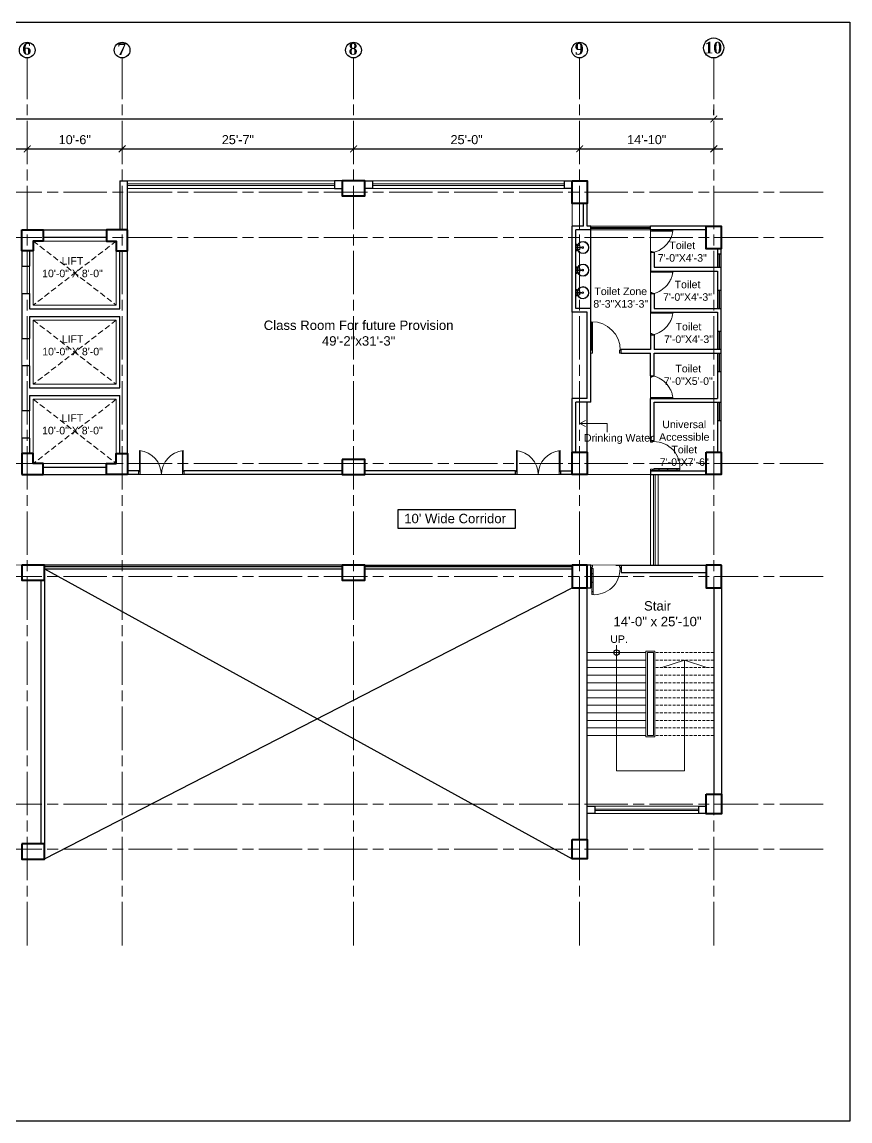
# Model space of a CAD drawing. Header units: inches. Extents: x -12 to 20935469, y -1604 to 24729220.
# Drawn here: x 20897060 to 20898159, y 24703583 to 24705041 of the extents above; entities that cross this region are included whole.
import ezdxf
from ezdxf import colors
from ezdxf.entities.mleader import LeaderData, LeaderLine
from ezdxf.math import Vec2, Vec3

# ---------------------------------------------------------------- set-up
doc = ezdxf.new("R2010")
doc.units = ezdxf.units.IN
doc.header["$LTSCALE"] = 0.03
doc.header["$MEASUREMENT"] = 0
doc.header["$PDMODE"] = 32
doc.header["$PDSIZE"] = 15
doc.linetypes.add('ACAD_ISO08W100', pattern=[36, 24, -3, 6, -3])
doc.linetypes.add('DASHED2', pattern=[0.375, 0.25, -0.125])
for name, color, linetype, lineweight in [('column', 1, 'Continuous', 40), ('Dim Line', 252, 'Continuous', 13), ('Door', 7, 'Continuous', 18), ('Dot', 253, 'Continuous', 0), ('Gas', 21, 'Continuous', 5), ('Glass Line', 252, 'Continuous', 9), ('Grid Line', 252, 'Continuous', 18), ('Hatch', 253, 'Continuous', 15), ('Main Wall', 7, 'Continuous', 30), ('RAIL', 23, 'Continuous', 13), ('STAIR', 46, 'Continuous', 15), ('TOILET FIXTURE', 142, 'Continuous', 5), ('wind.', 150, 'Continuous', 20)]:
    doc.layers.add(name, color=color, linetype=linetype, lineweight=lineweight)
doc.layers.add('FUR', color=251, linetype='Continuous')
doc.layers.add('TEXT', color=7, linetype='Continuous')
doc.styles.add('2', font='swisscl.ttf')
doc.styles.add('RomanS', font='arial.ttf', dxfattribs={"height": 12})
doc.styles.get("Standard").update_dxf_attribs({"font": 'timesbd.ttf'})
doc.dimstyles.new('Aec_Arch_I', dxfattribs={"dimscale": 96, "dimtxt": 12, "dimasz": 0.09375, "dimexe": 0.125, "dimexo": 0.125, "dimgap": 0.0625, "dimtad": 1, "dimdec": 0, "dimzin": 3, "dimdsep": 46, "dimlunit": 4, "dimtxsty": 'RomanS', "dimblk1": 'ARCHTICK', "dimblk2": 'ARCHTICK', "dimsah": 1, "dimcen": 0.09375, "dimdle": 0.125, "dimadec": 0, "dimazin": 0, "dimtfac": 0.75, "dimtdec": 0, "dimtmove": 2, "dimatfit": 3, "dimldrblk": 'ARCHTICK', "dimfxl": 1, "dimfrac": 1, "dimtolj": 1, "dimtzin": 0, "dimarcsym": 0})

# ---------------------------------------------------------------- blocks, each defined once
blk = doc.blocks.new('_ArchTick')
at = {"color": 0, "linetype": 'ByBlock', "lineweight": 35, "const_width": 0.15}
blk.add_lwpolyline([(-0.5, -0.5), (0.5, 0.5)], dxfattribs=at)
blk = doc.blocks.new('*D21')
at = {"layer": 'Defpoints', "color": 0, "transparency": 16777216}
for p in [(20831844.3, 24724578.2), (20832040.8, 24724578.2), (20832040.8, 24724578.2)]:
    blk.add_point(p, dxfattribs=at)
at = {"layer": 'Dim Line', "color": 0, "lineweight": -2, "transparency": 16777216}
for p, q in [((20831832.3, 24724578.2), (20832052.8, 24724578.2)), ((20831844.3, 24724566.2), (20831844.3, 24724566.2)), ((20832040.8, 24724566.2), (20832040.8, 24724566.2))]:
    blk.add_line(p, q, dxfattribs=at)
at = {"layer": 'Dim Line', "color": 0, "lineweight": -2, "transparency": 16777216, "xscale": 9, "yscale": 9, "zscale": 9, "rotation": 180}
blk.add_blockref('_ArchTick', (20831844.3, 24724578.2), dxfattribs=at)
at = {"layer": 'Dim Line', "color": 0, "lineweight": -2, "transparency": 16777216, "xscale": 9, "yscale": 9, "zscale": 9}
blk.add_blockref('_ArchTick', (20832040.8, 24724578.2), dxfattribs=at)
at = {"layer": 'Dim Line', "color": 0, "transparency": 16777216, "insert": (20831942.5, 24724590.3), "char_height": 12, "attachment_point": 5, "style": 'RomanS'}
blk.add_mtext('\\A1;16\'-5"', dxfattribs=at)
blk = doc.blocks.new('*D22')
at = {"layer": 'Defpoints', "color": 0, "transparency": 16777216}
for p in [(20832040.8, 24724578.2), (20832166.8, 24724578.2), (20832166.8, 24724578.2)]:
    blk.add_point(p, dxfattribs=at)
at = {"layer": 'Dim Line', "color": 0, "lineweight": -2, "transparency": 16777216}
for p, q in [((20832028.8, 24724578.2), (20832178.8, 24724578.2)), ((20832040.8, 24724566.2), (20832040.8, 24724566.2)), ((20832166.8, 24724566.2), (20832166.8, 24724566.2))]:
    blk.add_line(p, q, dxfattribs=at)
at = {"layer": 'Dim Line', "color": 0, "lineweight": -2, "transparency": 16777216, "xscale": 9, "yscale": 9, "zscale": 9, "rotation": 180}
blk.add_blockref('_ArchTick', (20832040.8, 24724578.2), dxfattribs=at)
at = {"layer": 'Dim Line', "color": 0, "lineweight": -2, "transparency": 16777216, "xscale": 9, "yscale": 9, "zscale": 9}
blk.add_blockref('_ArchTick', (20832166.8, 24724578.2), dxfattribs=at)
at = {"layer": 'Dim Line', "color": 0, "transparency": 16777216, "insert": (20832103.8, 24724590.3), "char_height": 12, "attachment_point": 5, "style": 'RomanS'}
blk.add_mtext('\\A1;10\'-6"', dxfattribs=at)
blk = doc.blocks.new('*D23')
at = {"layer": 'Defpoints', "color": 0, "transparency": 16777216}
for p in [(20832166.8, 24724578.2), (20832473.8, 24724578.2), (20832473.8, 24724578.2)]:
    blk.add_point(p, dxfattribs=at)
at = {"layer": 'Dim Line', "color": 0, "lineweight": -2, "transparency": 16777216}
for p, q in [((20832154.8, 24724578.2), (20832485.8, 24724578.2)), ((20832166.8, 24724566.2), (20832166.8, 24724566.2)), ((20832473.8, 24724566.2), (20832473.8, 24724566.2))]:
    blk.add_line(p, q, dxfattribs=at)
at = {"layer": 'Dim Line', "color": 0, "lineweight": -2, "transparency": 16777216, "xscale": 9, "yscale": 9, "zscale": 9, "rotation": 180}
blk.add_blockref('_ArchTick', (20832166.8, 24724578.2), dxfattribs=at)
at = {"layer": 'Dim Line', "color": 0, "lineweight": -2, "transparency": 16777216, "xscale": 9, "yscale": 9, "zscale": 9}
blk.add_blockref('_ArchTick', (20832473.8, 24724578.2), dxfattribs=at)
at = {"layer": 'Dim Line', "color": 0, "transparency": 16777216, "insert": (20832320.3, 24724590.3), "char_height": 12, "attachment_point": 5, "style": 'RomanS'}
blk.add_mtext('\\A1;25\'-7"', dxfattribs=at)
blk = doc.blocks.new('*D10')
at = {"layer": 'Defpoints', "color": 0, "transparency": 16777216}
for p in [(20832473.8, 24724578.2), (20832773.8, 24724578.2), (20832773.8, 24724578.2)]:
    blk.add_point(p, dxfattribs=at)
at = {"layer": 'Dim Line', "color": 0, "lineweight": -2, "transparency": 16777216}
blk.add_line((20832461.8, 24724578.2), (20832785.8, 24724578.2), dxfattribs=at)
at = {"layer": 'Dim Line', "color": 0, "lineweight": -2, "transparency": 16777216, "xscale": 9, "yscale": 9, "zscale": 9, "rotation": 180}
blk.add_blockref('_ArchTick', (20832473.8, 24724578.2), dxfattribs=at)
at = {"layer": 'Dim Line', "color": 0, "lineweight": -2, "transparency": 16777216, "xscale": 9, "yscale": 9, "zscale": 9}
blk.add_blockref('_ArchTick', (20832773.8, 24724578.2), dxfattribs=at)
at = {"layer": 'Dim Line', "color": 0, "transparency": 16777216, "insert": (20832623.8, 24724590.3), "char_height": 12, "attachment_point": 5, "style": 'RomanS'}
blk.add_mtext('\\A1;25\'-0"', dxfattribs=at)
blk = doc.blocks.new('*D11')
at = {"layer": 'Defpoints', "color": 0, "transparency": 16777216}
for p in [(20832773.8, 24724578.2), (20832951.8, 24724578.2), (20832951.8, 24724578.2)]:
    blk.add_point(p, dxfattribs=at)
at = {"layer": 'Dim Line', "color": 0, "lineweight": -2, "transparency": 16777216}
for p, q in [((20832761.8, 24724578.2), (20832963.8, 24724578.2)), ((20832951.8, 24724566.2), (20832951.8, 24724566.2))]:
    blk.add_line(p, q, dxfattribs=at)
at = {"layer": 'Dim Line', "color": 0, "lineweight": -2, "transparency": 16777216, "xscale": 9, "yscale": 9, "zscale": 9, "rotation": 180}
blk.add_blockref('_ArchTick', (20832773.8, 24724578.2), dxfattribs=at)
at = {"layer": 'Dim Line', "color": 0, "lineweight": -2, "transparency": 16777216, "xscale": 9, "yscale": 9, "zscale": 9}
blk.add_blockref('_ArchTick', (20832951.8, 24724578.2), dxfattribs=at)
at = {"layer": 'Dim Line', "color": 0, "transparency": 16777216, "insert": (20832862.8, 24724590.3), "char_height": 12, "attachment_point": 5, "style": 'RomanS'}
blk.add_mtext('\\A1;14\'-10"', dxfattribs=at)
blk = doc.blocks.new('*D13')
at = {"layer": 'Defpoints', "color": 0, "transparency": 16777216}
for p in [(20830948.3, 24724610.7), (20832951.8, 24724617.8), (20832951.8, 24724610.7)]:
    blk.add_point(p, dxfattribs=at)
at = {"layer": 'Dim Line', "color": 0, "lineweight": -2, "transparency": 16777216}
for p, q in [((20830948.3, 24724622.7), (20830948.3, 24724629.8)), ((20832951.8, 24724622.7), (20832951.8, 24724629.8)), ((20830936.3, 24724617.8), (20832963.8, 24724617.8))]:
    blk.add_line(p, q, dxfattribs=at)
at = {"layer": 'Dim Line', "color": 0, "lineweight": -2, "transparency": 16777216, "xscale": 9, "yscale": 9, "zscale": 9, "rotation": 180}
blk.add_blockref('_ArchTick', (20830948.3, 24724617.8), dxfattribs=at)
at = {"layer": 'Dim Line', "color": 0, "lineweight": -2, "transparency": 16777216, "xscale": 9, "yscale": 9, "zscale": 9}
blk.add_blockref('_ArchTick', (20832951.8, 24724617.8), dxfattribs=at)
at = {"layer": 'Dim Line', "color": 0, "transparency": 16777216, "insert": (20831950, 24724629.9), "char_height": 12, "attachment_point": 5, "style": 'RomanS'}
blk.add_mtext('\\A1;166\'-11"', dxfattribs=at)
blk = doc.blocks.new('Door_45')
at = {"layer": 'Door'}
for p, q in [((1.5, 5), (1.5, 44)), ((1.5, 40), (2.2, 40)), ((2.2, 40), (2.2, 39.5)), ((2.2, 39.5), (2.7, 39.5)), ((2.7, 39.5), (2.7, 40)), ((2.7, 40), (3.5, 40)), ((3.5, 44), (3.5, 5)), ((1.5, 25.8), (2.2, 25.8)), ((2.2, 25.8), (2.2, 25.3)), ((2.2, 25.3), (2.7, 25.3)), ((2.7, 25.8), (3.5, 25.8)), ((2.7, 25.3), (2.7, 25.8)), ((0, 0), (0, 5)), ((0, 5), (1.5, 5)), ((1.5, 12.6), (2.2, 12.6)), ((3.5, 5), (1.5, 5)), ((1.5, 5), (1.5, 3)), ((1.5, 3), (2.5, 3)), ((2.2, 12.6), (2.2, 13.1)), ((2.2, 13.1), (2.7, 13.1)), ((2.5, 3), (2.5, 0)), ((2.7, 13.1), (2.7, 12.6)), ((2.7, 12.6), (3.5, 12.6)), ((42.5, 3), (42.5, 0)), ((43.5, 3), (42.5, 3)), ((45, 5), (43.5, 5)), ((43.5, 5), (43.5, 3)), ((45, 0), (45, 5)), ((2.5, 0), (0, 0)), ((42.5, 0), (45, 0))]:
    blk.add_line(p, q, dxfattribs=at)
blk.add_arc((4.7, 5.3), 38.8, 359.6233, 94.6685, dxfattribs=at)
blk = doc.blocks.new('A$C36295410')
at = {"layer": 'Door'}
for p, q in [((1, 4), (1, 32)), ((2, 0), (2, 32)), ((58, 0), (58, 32)), ((59, 4), (59, 32)), ((1, 5), (0, 5)), ((2, 4), (1, 4)), ((58, 4), (59, 4)), ((59, 5), (60, 5)), ((2, 0), (0, 0)), ((58, 0), (60, 0))]:
    blk.add_line(p, q, dxfattribs=at)
for centre, start, end in [((-2.5, -0.3), 0.5906, 83.7783), ((62.5, -0.3), 96.2217, 179.4094)]:
    blk.add_arc(centre, 32.5, start, end, dxfattribs=at)
blk = doc.blocks.new('sssss-flat-876')
at = {"layer": 'Door', "linetype": 'Continuous', "ltscale": 3}
blk.add_line((3666.5, 84027.2), (3666.5, 84055.7), dxfattribs=at)
at = {"layer": 'Door', "linetype": 'Continuous', "ltscale": 3, "extrusion": (-7.21527e-09, -3.35624e-18, 1), "elevation": 0}
for points in [[(3666.5, 84057.2), (3666.5, 84055.7), (3668.4, 84055.7), (3668.4, 84056.5), (3670.2, 84056.5), (3670.2, 84057.2)], [(3668.4, 84055.7), (3696.2, 84055.7), (3696.2, 84056.5), (3668.4, 84056.5)]]:
    blk.add_lwpolyline(points, close=True, dxfattribs=at)
at = {"layer": 'Door', "linetype": 'Continuous', "ltscale": 3, "flags": 128}
blk.add_lwpolyline([(3670.2, 84027.2, 0.04096), (3675.5, 84028.9, 0.082496), (3684.9, 84034.8, 0.052187), (3689.7, 84040, 0.043988), (3692.9, 84045, 0.036571), (3694.8, 84049.6, 0.034751), (3695.9, 84054.2, 0.011435), (3696.2, 84055.7)], format="xyb", dxfattribs=at)
at = {"layer": 'Door', "linetype": 'Continuous', "ltscale": 3}
blk.add_lwpolyline([(3666.5, 84027.2), (3666.5, 84028.7), (3668.4, 84028.7), (3668.4, 84027.9), (3670.2, 84027.9), (3670.2, 84027.2)], close=True, dxfattribs=at)
blk = doc.blocks.new('7-flat-72')
at = {"layer": 'Glass Line', "color": 8, "ltscale": 20}
for p, q in [((-64478.7, 376960.5), (-64480.3, 376960.5)), ((-64480.3, 376959.5), (-64480.3, 376960.5)), ((-64480.3, 376959.5), (-64480.3, 376960.5)), ((-64478.7, 376959.5), (-64480.3, 376959.5)), ((-64480.3, 376959.1), (-64480.3, 376959.4)), ((-64478.7, 376959.4), (-64480.3, 376959.4)), ((-64478.7, 376959.1), (-64480.3, 376959.1)), ((-64480.2, 376959.4), (-64480.2, 376959.5)), ((-64480.1, 376959.5), (-64480.1, 376960.5)), ((-64479.9, 376959.5), (-64479.9, 376960.5)), ((-64479.5, 376959.5), (-64479.5, 376960.5)), ((-64479.1, 376959.5), (-64479.1, 376960.5)), ((-64478.9, 376959.5), (-64478.9, 376960.5)), ((-64478.9, 376959.4), (-64478.9, 376959.5)), ((-64478.8, 376959.5), (-64478.8, 376960.5)), ((-64478.7, 376959.5), (-64478.7, 376960.5)), ((-64478.7, 376959.1), (-64478.7, 376959.4)), ((-64475.1, 376959.4), (-64476.9, 376959.4)), ((-64476.9, 376959.1), (-64476.9, 376959.4)), ((-64475.1, 376959.1), (-64476.9, 376959.1)), ((-64476.6, 376959.4), (-64476.6, 376966.6)), ((-64475.5, 376966.6), (-64476.6, 376966.6)), ((-64475.5, 376959.4), (-64475.5, 376966.6)), ((-64475.1, 376959.1), (-64475.1, 376959.4)), ((-64473.3, 376960.5), (-64471.7, 376960.5)), ((-64473.3, 376959.5), (-64473.3, 376960.5)), ((-64473.3, 376959.5), (-64473.3, 376960.5)), ((-64473.3, 376959.5), (-64471.7, 376959.5)), ((-64473.3, 376959.1), (-64473.3, 376959.4)), ((-64473.3, 376959.4), (-64471.7, 376959.4)), ((-64473.3, 376959.1), (-64471.7, 376959.1)), ((-64473.1, 376959.5), (-64473.1, 376960.5)), ((-64473.1, 376959.4), (-64473.1, 376959.5)), ((-64472.9, 376959.5), (-64472.9, 376960.5)), ((-64472.5, 376959.5), (-64472.5, 376960.5)), ((-64472.1, 376959.5), (-64472.1, 376960.5)), ((-64471.9, 376959.5), (-64471.9, 376960.5)), ((-64471.9, 376959.4), (-64471.9, 376959.5)), ((-64471.8, 376959.5), (-64471.8, 376960.5)), ((-64471.7, 376959.5), (-64471.7, 376960.5)), ((-64471.7, 376959.1), (-64471.7, 376959.4))]:
    blk.add_line(p, q, dxfattribs=at)
blk.add_circle((-64476, 376968.4, 0), 1.08, dxfattribs=at)
for radius, start, end in [(8.1, 273.8334, 266.1883), (7.55, 274.115, 265.9068)]:
    blk.add_arc((-64476, 376968.4, 0), radius, start, end, dxfattribs=at)
blk = doc.blocks.new('SFSFSFS-flat-72')
at = {"layer": 'TOILET FIXTURE', "ltscale": 0.2}
blk.add_lwpolyline([(-3918.5, -3608.1), (-3918.5, -3602.7), (-3923.9, -3602.7), (-3923.9, -3608.1)], close=True, dxfattribs=at)
at = {"layer": 'TOILET FIXTURE', "ltscale": 20}
blk.add_blockref('7-flat-72', (60554.8, -380567.2), dxfattribs=at)
blk = doc.blocks.new('$D40')
at = {"layer": 'Door'}
for p, q in [((1, 4), (1, 42)), ((2, 0), (2, 42)), ((1, 5), (0, 5)), ((2, 0), (0, 0)), ((2, 4), (1, 4)), ((39, 4), (38, 4)), ((38, 4), (38, 0)), ((40, 0), (38, 0)), ((40, 5), (39, 5)), ((39, 5), (39, 4))]:
    blk.add_line(p, q, dxfattribs=at)
blk.add_arc((1, 4), 38, 0, 90, dxfattribs=at)
blk = doc.blocks.new('fff')
at = {"layer": 'Grid Line', "color": 252, "linetype": 'ACAD_ISO08W100', "lineweight": 9, "ltscale": 80, "true_color": 0x939598}
for p, q in [((20832040.8, 24723521.1), (20832040.8, 24724698.8)), ((20832166.8, 24723521.1), (20832166.8, 24724698.8)), ((20832473.8, 24723521.1), (20832473.8, 24724698.8)), ((20832773.8, 24723521.1), (20832773.8, 24724698.8)), ((20832951.8, 24723521.1), (20832951.8, 24724698.8)), ((20833096.9, 24724520.6), (20830726.1, 24724520.6)), ((20833096.9, 24724460.6), (20830726.1, 24724460.6)), ((20833096.9, 24724160.7), (20830726.1, 24724160.7)), ((20833096.9, 24724010.7), (20830726.1, 24724010.7)), ((20833096.9, 24723708.7), (20830726.1, 24723708.7)), ((20833096.9, 24723648.8), (20830726.1, 24723648.8))]:
    blk.add_line(p, q, dxfattribs=at)
at = {"layer": 'Dim Line'}
for base, p1, p2, picture, middle in [((20832951.7523, 24724617.8128), (20830948.3088, 24724610.7482), (20832951.7523, 24724610.7482), '*D13', (20831950.0306, 24724629.9397)), ((20832040.7792, 24724578.1666), (20831844.25, 24724578.1666), (20832040.7792, 24724578.1666), '*D21', (20831942.5146, 24724590.2934)), ((20832166.8, 24724578.2), (20832040.8, 24724578.2), (20832166.8, 24724578.2), '*D22', (20832103.8, 24724590.3)), ((20832473.8, 24724578.2), (20832166.8, 24724578.2), (20832473.8, 24724578.2), '*D23', (20832320.3, 24724590.3)), ((20832773.8, 24724578.2), (20832473.8, 24724578.2), (20832773.8, 24724578.2), '*D10', (20832623.8, 24724590.3)), ((20832951.8, 24724578.2), (20832773.8, 24724578.2), (20832951.8, 24724578.2), '*D11', (20832862.8, 24724590.3))]:
    dim = blk.add_linear_dim(base=base, p1=p1, p2=p2, dimstyle='Aec_Arch_I', dxfattribs=at)
    dim.commit()
    dim.dimension.update_dxf_attribs({"geometry": picture, "text_midpoint": middle})

msp = doc.modelspace()

# ---------------------------------------------------------------- linework, layer by layer
for p, q in [((20897815, 24704661), (20897815, 24704765.2)), ((20897987.9, 24704770.2), (20897987.9, 24704770.2)), ((20897810, 24704470.4), (20897810, 24704536.4)), ((20897899, 24704445.6), (20897894, 24704445.6)), ((20897485.1, 24704320.4), (20897090.1, 24704320.4)), ((20897090.1, 24704318.4), (20897485.1, 24704318.4)), ((20897090.1, 24704315.4), (20897485.1, 24704315.4)), ((20897090.1, 24704315.4), (20897790.1, 24703930.4)), ((20897515.1, 24704320.4), (20897790.1, 24704320.4)), ((20897515.1, 24704318.4), (20897790.1, 24704318.4)), ((20897515.1, 24704315.4), (20897790.1, 24704315.4)), ((20897847.9, 24704320.4), (20897950.1, 24704320.4)), ((20897090.1, 24703930.4), (20897790.1, 24704290.4))]:
    msp.add_line(p, q)
msp.add_lwpolyline([(20897714.5, 24704368.8), (20897559.3, 24704368.8), (20897559.3, 24704394.1), (20897714.5, 24704394.1)], close=True)
msp.add_circle((20897849, 24704204.3), 3.61)
at = {"layer": 'column', "lineweight": 40, "ltscale": 20}
for points in [[(20897485.1, 24704830.2), (20897485.1, 24704810.2), (20897515.1, 24704810.2), (20897515.1, 24704830.2)], [(20897790, 24704830.2), (20897810, 24704830.2), (20897810, 24704800.2), (20897790, 24704800.2)], [(20897967.9, 24704770.2), (20897987.9, 24704770.2), (20897987.9, 24704740.2), (20897967.9, 24704740.2)], [(20897790, 24704470.4), (20897810, 24704470.4), (20897810, 24704440.4), (20897790, 24704440.4)], [(20897967.9, 24704470.4), (20897987.9, 24704470.4), (20897987.9, 24704440.4), (20897967.9, 24704440.4)], [(20897485.1, 24704460.4), (20897485.1, 24704440.4), (20897515.1, 24704440.4), (20897515.1, 24704460.4)], [(20897060.1, 24704320.4), (20897060.1, 24704300.4), (20897090.1, 24704300.4), (20897090.1, 24704320.4)], [(20897485.1, 24704320.4), (20897485.1, 24704300.4), (20897515.1, 24704300.4), (20897515.1, 24704320.4)], [(20897810.1, 24704320.4), (20897790.1, 24704320.4), (20897790.1, 24704290.4), (20897810.1, 24704290.4)], [(20897988.1, 24704320.4), (20897968.1, 24704320.4), (20897968.1, 24704290.4), (20897988.1, 24704290.4)], [(20897968.1, 24704016.3), (20897988.1, 24704016.3), (20897988.1, 24703990.3), (20897968.1, 24703990.3)], [(20897060.1, 24703950.3), (20897060.1, 24703930.3), (20897090.1, 24703930.3), (20897090.1, 24703950.3)], [(20897790.1, 24703956.4), (20897810.1, 24703956.4), (20897810.1, 24703930.4), (20897790.1, 24703930.4)]]:
    msp.add_lwpolyline(points, close=True, dxfattribs=at)
for points in [[(20897060.1, 24704765.4), (20897088.1, 24704765.4), (20897088.1, 24704750.4), (20897075.1, 24704750.4), (20897075.1, 24704737.4), (20897060.1, 24704737.4), (20897060.1, 24704765.4)], [(20897200.1, 24704765.4), (20897172.1, 24704765.4), (20897172.1, 24704750.4), (20897185.1, 24704750.4), (20897185.1, 24704737.4), (20897200.1, 24704737.4), (20897200.1, 24704765.4)], [(20897060.1, 24704440.4), (20897088.1, 24704440.4), (20897088.1, 24704455.4), (20897075.1, 24704455.4), (20897075.1, 24704468.4), (20897060.1, 24704468.4), (20897060.1, 24704440.4)], [(20897200.1, 24704440.4), (20897172.1, 24704440.4), (20897172.1, 24704455.4), (20897185.1, 24704455.4), (20897185.1, 24704468.4), (20897200.1, 24704468.4), (20897200.1, 24704440.4)]]:
    msp.add_lwpolyline(points, dxfattribs=at)
at = {"layer": 'Defpoints'}
msp.add_lwpolyline([(20895720, 24705041.1), (20898158.8, 24705041.1), (20898158.8, 24703582.6), (20895720, 24703582.6)], close=True, dxfattribs=at)
at = {"layer": 'Dot', "linetype": 'DASHED2', "lineweight": 0, "ltscale": 1000}
for points in [[(20897075.1, 24704750.4), (20897185.1, 24704665.4), (20897185.1, 24704750.4), (20897075.1, 24704665.4)], [(20897075.1, 24704645.4), (20897185.1, 24704560.4), (20897185.1, 24704645.4), (20897075.1, 24704560.4)], [(20897075.1, 24704540.4), (20897185.2, 24704455.2), (20897185.2, 24704540.4), (20897075.1, 24704455.2)]]:
    msp.add_lwpolyline(points, dxfattribs=at)
at = {"layer": 'Gas', "color": 0, "lineweight": 5}
for points in [[(20897075.1, 24704665.4), (20897185.1, 24704665.4), (20897185.1, 24704750.4), (20897075.1, 24704750.4)], [(20897075.1, 24704560.4), (20897185.1, 24704560.4), (20897185.1, 24704645.4), (20897075.1, 24704645.4)], [(20897075.1, 24704455.2), (20897185.2, 24704455.2), (20897185.2, 24704540.4), (20897075.1, 24704540.4)], [(20897888, 24704206.3), (20897900, 24704206.3), (20897900, 24704092.3), (20897888, 24704092.3)], [(20897890, 24704204.3), (20897898, 24704204.3), (20897898, 24704094.3), (20897890, 24704094.3)]]:
    msp.add_lwpolyline(points, close=True, dxfattribs=at)
at = {"layer": 'Gas', "color": 0, "lineweight": 35}
msp.add_lwpolyline([(20897060.1, 24704440.4), (20897060.1, 24704440.4)], dxfattribs=at)
at = {"layer": 'Hatch', "lineweight": 5}
for p, q in [((20897790, 24704770.2), (20897790, 24704800.2)), ((20897790, 24704541.4), (20897790, 24704656))]:
    msp.add_line(p, q, dxfattribs=at)
at = {"layer": 'Hatch', "lineweight": 0}
msp.add_lwpolyline([(20897894.1, 24704320.4), (20897894, 24704440.5), (20897810, 24704440.4), (20897060.1, 24704440.4), (20897060.1, 24704755.4), (20896880.4, 24704755.2), (20896880.4, 24704440.4), (20896058.5, 24704440.5), (20896058.5, 24704320.5)], close=True, dxfattribs=at)
at = {"layer": 'Main Wall', "lineweight": 30}
for p, q in [((20897190.1, 24704830.2), (20897200.1, 24704830.2)), ((20897190.1, 24704830.2), (20897190.1, 24704765.4)), ((20897200.1, 24704468.4), (20897200.1, 24704830.2)), ((20897485, 24704830.2), (20897475, 24704830.2)), ((20897475, 24704830.2), (20897475, 24704820.2)), ((20897475, 24704820.2), (20897485, 24704820.2)), ((20897780, 24704830.2), (20897790, 24704830.2)), ((20897780, 24704820.2), (20897780, 24704830.2)), ((20897790, 24704820.2), (20897780, 24704820.2)), ((20897805, 24704770.2), (20897805, 24704800.2)), ((20897810, 24704770.2), (20897810, 24704800.2)), ((20897070.1, 24704765.4), (20897190.1, 24704765.4)), ((20897790, 24704656), (20897790, 24704770.2)), ((20897805, 24704770.2), (20897790, 24704770.2)), ((20897795, 24704661), (20897795, 24704765.2)), ((20897815, 24704765.2), (20897795, 24704765.2)), ((20897815, 24704770.2), (20897810, 24704770.2)), ((20897815, 24704765.2), (20897815, 24704770.2)), ((20897967.9, 24704770.2), (20897894, 24704770.2)), ((20897894, 24704765.2), (20897894, 24704770.2)), ((20897967.9, 24704765.2), (20897894, 24704765.2)), ((20897088.1, 24704755.4), (20897172.1, 24704755.4)), ((20897899, 24704735.2), (20897894, 24704735.2)), ((20897987.9, 24704733.6), (20897987.9, 24704740.2)), ((20897060.1, 24704716.9), (20897070.1, 24704716.9)), ((20897894, 24704710.6), (20897982.9, 24704710.6)), ((20897987.9, 24704685), (20897987.9, 24704715.6)), ((20897060.1, 24704680.9), (20897070.1, 24704680.9)), ((20897894, 24704680.6), (20897899, 24704680.6)), ((20897070.1, 24704660.4), (20897190.1, 24704660.4)), ((20897815, 24704661), (20897795, 24704661)), ((20897815, 24704606.4), (20897815, 24704661)), ((20897987.9, 24704630.4), (20897987.9, 24704661)), ((20897070.1, 24704650.4), (20897190.1, 24704650.4)), ((20897810, 24704656), (20897790, 24704656)), ((20897810, 24704541.4), (20897810, 24704656)), ((20897894, 24704656), (20897982.9, 24704656)), ((20897982.9, 24704656), (20897982.9, 24704630.4)), ((20897987.9, 24704630.4), (20897982.9, 24704630.4)), ((20897060.1, 24704620.9), (20897070.1, 24704620.9)), ((20897894, 24704626), (20897899, 24704626)), ((20897815, 24704536.4), (20897815, 24704606.4)), ((20897855, 24704601.4), (20897855, 24704606.4)), ((20897855, 24704601.4), (20897894, 24704601.4)), ((20897894, 24704571.4), (20897894, 24704601.4)), ((20897987.9, 24704606.4), (20897899, 24704606.4)), ((20897899, 24704601.4), (20897987.9, 24704601.4)), ((20897899, 24704571.4), (20897899, 24704601.4)), ((20897987.9, 24704601.4), (20897987.9, 24704606.4)), ((20897070.1, 24704584.9), (20897060.1, 24704584.9)), ((20897894, 24704571.4), (20897899, 24704571.4)), ((20897982.9, 24704577.4), (20897987.9, 24704577.4)), ((20897982.9, 24704577.4), (20897982.9, 24704541.4)), ((20897987.9, 24704536.4), (20897987.9, 24704577.4)), ((20897070.1, 24704555.4), (20897190.1, 24704555.4)), ((20897070.1, 24704545.4), (20897190.1, 24704545.4)), ((20897790, 24704470.4), (20897790, 24704541.4)), ((20897810, 24704541.4), (20897790, 24704541.4)), ((20897894, 24704485.6), (20897894, 24704541.4)), ((20897894, 24704541.4), (20897982.9, 24704541.4)), ((20897795, 24704470.4), (20897795, 24704536.4)), ((20897815, 24704536.4), (20897795, 24704536.4)), ((20897899, 24704485.6), (20897899, 24704536.4)), ((20897899, 24704536.4), (20897987.9, 24704536.4)), ((20897070.1, 24704524.9), (20897060.1, 24704524.9)), ((20897982.9, 24704512.4), (20897982.9, 24704470.4)), ((20897982.9, 24704512.4), (20897987.9, 24704512.4)), ((20897987.9, 24704470.4), (20897987.9, 24704512.4)), ((20897070.1, 24704488.9), (20897060.1, 24704488.9)), ((20897894, 24704485.6), (20897899, 24704485.6)), ((20897088.1, 24704440.4), (20897172.1, 24704440.4)), ((20897215.1, 24704445.4), (20897200.1, 24704445.4)), ((20897215.1, 24704440.4), (20897200.1, 24704440.4)), ((20897215.1, 24704440.4), (20897215.1, 24704445.4)), ((20897485.1, 24704445.4), (20897275.1, 24704445.4)), ((20897275.1, 24704440.4), (20897275.1, 24704445.4)), ((20897485.1, 24704440.4), (20897275.1, 24704440.4)), ((20897715.1, 24704445.5), (20897515.1, 24704445.5)), ((20897715.1, 24704440.4), (20897515.1, 24704440.4)), ((20897715.1, 24704445.5), (20897715.1, 24704440.4)), ((20897715.1, 24704440.4), (20897715.1, 24704445.5)), ((20897894, 24704445.6), (20897967.9, 24704445.6)), ((20897894, 24704445.6), (20897894, 24704440.5)), ((20897894, 24704440.5), (20897967.9, 24704440.5)), ((20897815.1, 24704320.4), (20897810.1, 24704320.4)), ((20897815.1, 24704290.4), (20897815.1, 24704320.4)), ((20897855.1, 24704320.4), (20897968.1, 24704320.4)), ((20897855.1, 24704320.4), (20897855.1, 24704310.4)), ((20897855.1, 24704310.4), (20897968.1, 24704310.4)), ((20897085.2, 24704300.4), (20897085.2, 24703950.3)), ((20897090.1, 24704300.4), (20897090.1, 24703950.3)), ((20897800.1, 24703956.4), (20897800.1, 24704290.4)), ((20897810.1, 24703956.4), (20897810.1, 24704290.4)), ((20897810.1, 24704290.4), (20897815.1, 24704290.4)), ((20897978.1, 24704290.4), (20897978.1, 24704016.3)), ((20897988.1, 24704290.4), (20897988.1, 24704016.3)), ((20897820.1, 24704000.5), (20897820.1, 24703990.5))]:
    msp.add_line(p, q, dxfattribs=at)
for points in [[(20897515, 24704830.2), (20897525, 24704830.2), (20897525, 24704820.3), (20897515, 24704820.3)], [(20897060.1, 24704737.4), (20897060.1, 24704716.9)], [(20897070.1, 24704737.4), (20897070.1, 24704716.9)], [(20897190.1, 24704660.4), (20897190.1, 24704737.4)], [(20897894, 24704735.2), (20897894, 24704710.6)], [(20897899, 24704735.2), (20897899, 24704715.6), (20897987.9, 24704715.6)], [(20897982.9, 24704740.2), (20897982.9, 24704733.6)], [(20897982.9, 24704733.6), (20897987.9, 24704733.6)], [(20897982.9, 24704710.6), (20897982.9, 24704685)], [(20897060.1, 24704680.9), (20897060.1, 24704620.9)], [(20897070.1, 24704680.9), (20897070.1, 24704660.4)], [(20897894, 24704680.6), (20897894, 24704656)], [(20897899, 24704680.6), (20897899, 24704661), (20897987.9, 24704661)], [(20897982.9, 24704685), (20897987.9, 24704685)], [(20897070.1, 24704650.4), (20897070.1, 24704620.9)], [(20897190.1, 24704555.4), (20897190.1, 24704650.4)], [(20897894, 24704626), (20897894, 24704606.4)], [(20897899, 24704626), (20897899, 24704606.4)], [(20897894, 24704606.4), (20897855, 24704606.4)], [(20897060.1, 24704584.9), (20897060.1, 24704524.9)], [(20897070.1, 24704584.9), (20897070.1, 24704555.4)], [(20897070.1, 24704545.4), (20897070.1, 24704524.9)], [(20897190.1, 24704468.4), (20897190.1, 24704545.4)], [(20897060.1, 24704488.9), (20897060.1, 24704468.4), (20897060.1, 24704468.4)], [(20897070.1, 24704488.9), (20897070.1, 24704468.4)], [(20897088.1, 24704450.4), (20897172.1, 24704450.4)], [(20897820.1, 24703990.5), (20897810.1, 24703990.5), (20897810.1, 24704000.5), (20897820.1, 24704000.5)], [(20897968.1, 24703990.5), (20897958.1, 24703990.5), (20897958.1, 24704000.5), (20897968.1, 24704000.5)]]:
    msp.add_lwpolyline(points, dxfattribs=at)
at = {"layer": 'Main Wall', "lineweight": 13}
for points in [[(20897060.1, 24704680.9), (20897070.1, 24704680.9), (20897070.1, 24704716.9), (20897060.1, 24704716.9)], [(20897060.1, 24704584.9), (20897070.1, 24704584.9), (20897070.1, 24704620.9), (20897060.1, 24704620.9)], [(20897060.1, 24704488.9), (20897070.1, 24704488.9), (20897070.1, 24704524.9), (20897060.1, 24704524.9)]]:
    msp.add_lwpolyline(points, close=True, dxfattribs=at)
at = {"layer": 'Main Wall', "lineweight": 30}
msp.add_lwpolyline([(20897775.1, 24704445.4), (20897790.1, 24704445.4), (20897790.1, 24704440.4), (20897775.1, 24704440.4)], close=True, dxfattribs=at)
at = {"layer": 'RAIL', "lineweight": 9}
for p, q in [((20897849, 24704214.1), (20897849, 24704047.3)), ((20897909, 24704184.3), (20897939, 24704194.3)), ((20897939, 24704047.3), (20897939, 24704194.3)), ((20897939, 24704194.3), (20897969, 24704184.3)), ((20897810, 24704184.3), (20897888, 24704184.3)), ((20897849, 24704047.3), (20897939, 24704047.3))]:
    msp.add_line(p, q, dxfattribs=at)
at = {"layer": 'STAIR', "color": 253, "lineweight": 5}
for p, q in [((20897800.4, 24704508.1), (20897807.7, 24704512.1)), ((20897800.4, 24704508.1), (20897836.6, 24704508.1)), ((20897800.4, 24704508.1), (20897807.7, 24704504.1)), ((20897836.6, 24704508.1), (20897836.6, 24704496.8))]:
    msp.add_line(p, q, dxfattribs=at)
at = {"layer": 'STAIR', "color": 32, "lineweight": 5}
for p, q in [((20897888, 24704204.3), (20897810, 24704204.3)), ((20897888, 24704194.3), (20897810, 24704194.3)), ((20897870, 24704184.3), (20897810, 24704184.3)), ((20897888, 24704174.3), (20897810, 24704174.3)), ((20897888, 24704164.3), (20897810, 24704164.3)), ((20897888, 24704154.3), (20897810, 24704154.3)), ((20897888, 24704144.3), (20897810, 24704144.3)), ((20897888, 24704134.3), (20897810, 24704134.3)), ((20897888, 24704124.3), (20897810, 24704124.3)), ((20897888, 24704114.3), (20897810, 24704114.3)), ((20897888, 24704104.3), (20897810, 24704104.3)), ((20897888, 24704094.3), (20897810, 24704094.3))]:
    msp.add_line(p, q, dxfattribs=at)
at = {"layer": 'STAIR', "color": 32, "linetype": 'DASHED2', "lineweight": 5, "ltscale": 500}
for p, q in [((20897977.9, 24704204.3), (20897900, 24704204.3)), ((20897977.9, 24704194.3), (20897900, 24704194.3)), ((20897977.9, 24704184.3), (20897900, 24704184.3)), ((20897977.9, 24704174.3), (20897900, 24704174.3)), ((20897977.9, 24704164.3), (20897900, 24704164.3)), ((20897977.9, 24704154.3), (20897900, 24704154.3)), ((20897977.9, 24704144.3), (20897900, 24704144.3)), ((20897977.9, 24704134.3), (20897900, 24704134.3)), ((20897977.9, 24704124.3), (20897900, 24704124.3)), ((20897977.9, 24704114.3), (20897900, 24704114.3)), ((20897977.9, 24704104.3), (20897900, 24704104.3)), ((20897977.9, 24704094.3), (20897900, 24704094.3))]:
    msp.add_line(p, q, dxfattribs=at)
at = {"layer": 'TEXT'}
for centre, radius in [((20897067, 24705003.8), 10.4), ((20897193, 24705003.8), 10.4), ((20897500, 24705003.8), 10.4), ((20897800, 24705003.8), 10.4), ((20897977.9, 24705006.7), 13.3)]:
    msp.add_circle(centre, radius, dxfattribs=at)
at = {"layer": 'wind.'}
for p, q in [((20897475, 24704830.2), (20897200, 24704830.2)), ((20897200, 24704826.3), (20897475, 24704826.3)), ((20897200, 24704824.3), (20897475, 24704824.3)), ((20897475, 24704820.2), (20897200, 24704820.2)), ((20897525, 24704830.2), (20897780, 24704830.2)), ((20897525, 24704826.3), (20897780, 24704826.3)), ((20897525, 24704824.3), (20897780, 24704824.3)), ((20897525, 24704820.3), (20897780, 24704820.2)), ((20897894, 24704770.2), (20897815, 24704770.2)), ((20897894, 24704768.2), (20897815, 24704768.2)), ((20897894, 24704767.2), (20897815, 24704767.2)), ((20897894, 24704765.2), (20897815, 24704765.2)), ((20897982.9, 24704606.4), (20897982.9, 24704630.4)), ((20897984.9, 24704606.4), (20897984.9, 24704630.4)), ((20897985.9, 24704606.4), (20897985.9, 24704630.4)), ((20897987.9, 24704606.4), (20897987.9, 24704630.4)), ((20897982.9, 24704577.4), (20897982.9, 24704601.4)), ((20897984.9, 24704577.4), (20897984.9, 24704601.4)), ((20897985.9, 24704577.4), (20897985.9, 24704601.4)), ((20897987.9, 24704577.4), (20897987.9, 24704601.4)), ((20897982.9, 24704512.4), (20897982.9, 24704536.4)), ((20897984.9, 24704512.4), (20897984.9, 24704536.4)), ((20897985.9, 24704512.4), (20897985.9, 24704536.4)), ((20897987.9, 24704512.4), (20897987.9, 24704536.4)), ((20897894.1, 24704320.4), (20897894.1, 24704440.5)), ((20897898.1, 24704320.4), (20897898.1, 24704440.5)), ((20897900.1, 24704320.4), (20897900.1, 24704440.5)), ((20897904.1, 24704320.4), (20897904.1, 24704440.5))]:
    msp.add_line(p, q, dxfattribs=at)
at = {"layer": 'wind.', "lineweight": 5}
for p, q in [((20897982.9, 24704715.6), (20897982.9, 24704733.6)), ((20897984.9, 24704715.6), (20897984.9, 24704733.6)), ((20897985.9, 24704715.6), (20897985.9, 24704733.6)), ((20897987.9, 24704715.6), (20897987.9, 24704733.6)), ((20897982.9, 24704661), (20897982.9, 24704685)), ((20897984.9, 24704661), (20897984.9, 24704685)), ((20897985.9, 24704661), (20897985.9, 24704685)), ((20897987.9, 24704661), (20897987.9, 24704685)), ((20897958.1, 24704000.5), (20897820.1, 24704000.5)), ((20897958.1, 24703996.5), (20897820.1, 24703996.5)), ((20897958.1, 24703994.5), (20897820.1, 24703994.5)), ((20897958.1, 24703990.5), (20897820.1, 24703990.5))]:
    msp.add_line(p, q, dxfattribs=at)

# ---------------------------------------------------------------- block references
msp.add_blockref('fff', (65026.3, -19705.4))
at = {"layer": 'Door', "ltscale": 20}
for p in [(20894227.5, 24620708), (20894227.5, 24620653.4), (20894227.5, 24620598.8)]:
    msp.add_blockref('sssss-flat-876', p, dxfattribs=at)
at = {"layer": 'Door'}
msp.add_blockref('$D40', (20897815, 24704601.4), dxfattribs=at)
at = {"layer": 'Door', "ltscale": 20, "xscale": -1, "rotation": 180}
msp.add_blockref('sssss-flat-876', (20894227.5, 24788598.6), dxfattribs=at)
at = {"layer": 'Door', "color": 250, "ltscale": 20, "xscale": -0.8888888888759539, "yscale": 0.8888888888759539, "zscale": 0.8888888888759539}
for p, rotation in [((20897894, 24704445.6), 270), ((20897815.1, 24704320.3), 180)]:
    msp.add_blockref('Door_45', p, dxfattribs=dict(at, rotation=rotation))
at = {"layer": 'FUR'}
for p in [(20897215.1, 24704440.4), (20897715.1, 24704440.4)]:
    msp.add_blockref('A$C36295410', p, dxfattribs=at)
at = {"layer": 'TOILET FIXTURE', "ltscale": 20, "xscale": -1, "rotation": 270}
for p in [(20901403.1, 24708663), (20901403.1, 24708633), (20901403.1, 24708603)]:
    msp.add_blockref('SFSFSFS-flat-72', p, dxfattribs=at)

# ---------------------------------------------------------------- texts
at = {"layer": 'TEXT', "char_height": 15.44, "width": 227.458, "attachment_point": 8, "rotation": 0}
for s, insert in [('\\A1;6', (20897066.5, 24704997.5)), ('\\A1;7', (20897192.5, 24704997.5)), ('\\A1;8', (20897499.5, 24704997.5)), ('\\A1;9', (20897799.5, 24704997.5)), ('\\A1;10', (20897977.4, 24704999.1))]:
    msp.add_mtext(s, dxfattribs=dict(at, insert=insert))
at = {"layer": 'TEXT', "color": 30, "lineweight": 5, "ltscale": 20, "attachment_point": 2, "style": '2'}
for s, width, gutter_width, insert, char_height in [('{\\fArial|b0|i0|c0|p34;\\C0;Toilet \\P7\'-0"X4\'-3"}', 104.76, 0.5, (20897936.3, 24704749.7), 10), ('\\pxsm1;{\\fArial|b0|i0|c0|p34;\\C0;LIFT\\P10\'-0" X 8\'-0" }', 235.592, 0.75, (20897127.1, 24704729.1), 10), ('{\\fArial|b0|i0|c0|p34;\\C0;Toilet Zone\\P8\'-3"X13\'-3"}', 104.76, 0.5, (20897854.6, 24704688.7), 10), ('{\\fArial|b0|i0|c0|p34;\\C0;Toilet \\P7\'-0"X4\'-3"}', 104.76, 0.5, (20897943.2, 24704697.8), 10), ('\\pxsm1;{\\fArial|b0|i0|c0|p34;\\C0;Class Room For future Provision\\P49\'-2"x31\'-3"}', 289.483, 0.5, (20897506.8, 24704644.9), 12.476), ('{\\fArial|b0|i0|c0|p34;\\C0;Toilet \\P7\'-0"X4\'-3"}', 104.76, 0.5, (20897944.5, 24704641.8), 10), ('\\pxsm1;{\\fArial|b0|i0|c0|p34;\\C0;LIFT\\P10\'-0" X 8\'-0" }', 235.592, 0.75, (20897127.2, 24704625.4), 10), ('{\\fArial|b0|i0|c0|p34;\\C0;Toilet \\P7\'-0"X5\'-0"}', 104.76, 0.5, (20897944.2, 24704586.2), 10), ('\\pxsm1;{\\fArial|b0|i0|c0|p34;\\C0;LIFT\\P10\'-0" X 8\'-0" }', 235.592, 0.75, (20897127, 24704520.6), 10), ('{\\fArial|b0|i0|c0|p34;\\C0;Universal Accessible Toilet\\P7\'-0"X7\'-6"}', 88.036, 0.35, (20897938.9, 24704512.1), 10), ('\\pxsm1;{\\fArial|b0|i0|c0|p34;\\C0;Drinking Water }', 88.563, 0.282, (20897852, 24704494.2), 10), ("\\pxsm1,qc;{\\fArial|b0|i0|c0|p34;\\C0;10' Wide Corridor}", 227.89, 0.75, (20897634.8, 24704388.4), 12.476), ('\\pxsm1;{\\fArial|b0|i0|c0|p34;\\C0;Stair\\P14\'-0" x 25\'-10"  }', 196.046, 0.282, (20897903.4, 24704272.5), 12.476), ('{\\fArial|b0|i0|c0|p34;\\C0;UP.}', 104.76, 0.5, (20897852.4, 24704227.1), 10)]:
    msp.add_mtext_dynamic_manual_height_columns(s, width=width, gutter_width=gutter_width, heights=[0], dxfattribs=dict(at, insert=insert, char_height=char_height))

# ---------------------------------------------------------------- leaders
at = {"layer": 'TEXT', "lineweight": 5, "ltscale": 20}
ml = msp.add_multileader_mtext('Standard', dxfattribs=at)
ml.set_content('{\\fArial|b0|i0|c0|p34;\\C256;Fire Duct}', color=256)
ml.set_leader_properties()
ml.build(insert=Vec2(0, 0))
ml.multileader.update_dxf_attribs({"text_right_attachment_type": 6, "dogleg_length": 0.36, "arrow_head_size": 10})
ctx = ml.context
ctx.base_point, ctx.char_height, ctx.arrow_head_size, ctx.landing_gap_size, ctx.plane_origin = Vec3(20896855.3, 24704404.8), 10, 10, 0.09, Vec3(20896832.8, 24704452.7)
ctx.right_attachment = 6
notes = []
notes.append((ctx, [(0, (1, 1, 0), (20896832.8, 24704404.8), (1, 0), 22.5, [(0, [(20896832.8, 24704452.7)], 0, [])])]))
ctx.mtext.insert, ctx.mtext.width, ctx.mtext.defined_height, ctx.mtext.flow_direction = Vec3(20896855.3, 24704409.9), 232.704, 29.8, 5
for ctx, leaders in notes:
    for number, flags, end, landing, length, lines in leaders:
        leader = LeaderData()
        leader.index, (leader.has_last_leader_line, leader.has_dogleg_vector, leader.attachment_direction) = number, flags
        leader.last_leader_point, leader.dogleg_vector, leader.dogleg_length = Vec3(end), Vec3(landing), length
        for number, points, colour, breaks in lines:
            line = LeaderLine()
            line.index, line.vertices, line.color, line.breaks = number, Vec3.list(points), colors.encode_raw_color(colour), breaks
            leader.lines.append(line)
        ctx.leaders.append(leader)

doc.saveas('drawing.dxf')
